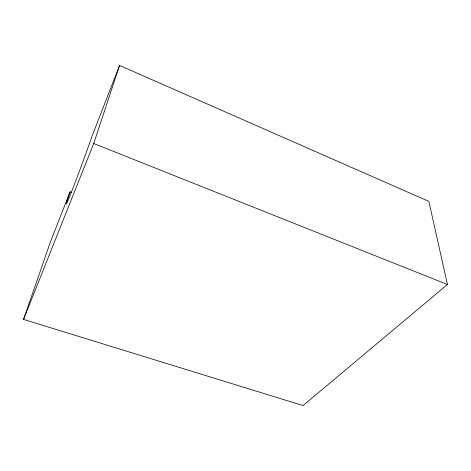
<?xml version="1.0" encoding="UTF-8"?>
<svg xmlns="http://www.w3.org/2000/svg" width="471" height="471" viewBox="0 0 471 471"><rect width="100%" height="100%" fill="white"/><g stroke="black" fill="none" stroke-linecap="round" stroke-linejoin="round"><path stroke-width="0.71" d="M23.55 319.403L93.723 143.496L119.563 65.434L428.863 201.4L447.45 284.519L303.03 405.566L23.55 319.403L50.344 242.141L70.049 191.838L71.374 192.333M70.049 191.838L68.731 195.683A43.202 0.966 -69.8 0 0 71.933 190.743A43.202 0.966 -69.8 0 0 92.128 135.913L119.563 65.434M93.723 143.496L447.45 284.519"/></g></svg>
